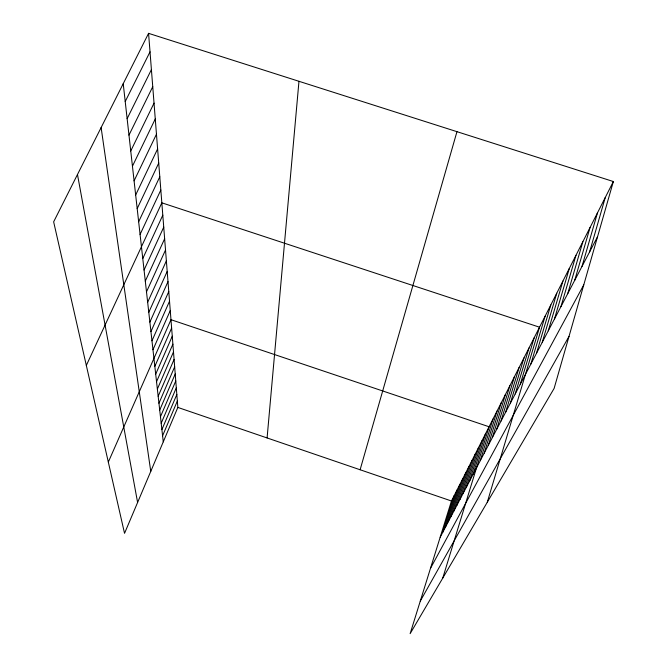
<?xml version="1.0" encoding="UTF-8"?>
<svg xmlns="http://www.w3.org/2000/svg" width="667" height="667" viewBox="0 0 667 667"><rect width="100%" height="100%" fill="white"/><g stroke="black" fill="none" stroke-linecap="round" stroke-linejoin="round"><path stroke-width="1" d="M267.092 437.944L298.966 81.299M360.113 469.76L456.962 131.674M613.357 181.532L554.119 388.411L410.138 633.65L451.459 501L613.357 181.532L148.574 33.35L53.643 221.836L124.537 533.342L177.839 407.42L148.574 33.35M589.628 251.843L605.261 197.507M574.712 280.323L590.037 227.555M582.016 266.375L597.49 212.831M567.7 293.713L582.858 241.704M554.469 318.968L569.326 268.417M560.955 306.587L575.963 255.311M542.221 342.371L556.762 293.205M548.232 330.89L562.931 281.032M530.832 364.115L545.072 316.266M536.426 353.435L550.817 304.936M520.227 384.367L534.175 337.777M487.26 502.293L539.528 327.205L161.831 202.818L86.326 365.449M505.611 412.281L519.126 367.459M510.322 403.285L523.979 357.887M515.191 393.98L528.998 347.999M496.632 429.423L509.88 385.718M501.05 420.985L514.432 376.73M484.184 453.193L497.032 411.072M488.202 445.514L501.184 402.876M492.354 437.594L505.461 394.43M469.618 480.999L481.974 440.77M473.003 474.537L485.476 433.858M442.738 578.131L489.078 426.763L170.977 319.693L108.321 462.081M480.273 460.655L492.996 419.034M459.988 499.4L472.003 460.447M463.115 493.43L475.246 454.06M466.325 487.294L478.564 447.499M445.489 527.088L456.978 490.103M448.241 521.819L459.838 484.459M451.067 516.425L462.765 478.681M453.969 510.889L465.774 472.753M456.937 505.219L468.851 466.675M442.796 532.224L454.185 495.614M161.898 429.598L176.83 394.514M162.59 435.793L177.339 401.042M160.455 416.75L175.771 380.99M161.189 423.253L176.305 387.835M159.713 410.088L175.221 373.987M158.171 396.256L174.087 359.438M158.946 403.26L174.662 366.8M157.362 389.078L173.495 351.893M156.545 381.707L172.886 344.155M155.694 374.154L172.269 336.21M154.827 366.391L171.627 328.064M152.968 349.733L170.26 310.589M151.968 340.804L169.526 301.217M150.942 331.599L168.776 291.579M149.875 322.111L168.001 281.641M148.783 312.339L167.2 271.402M147.657 302.259L166.375 260.855M146.498 291.854L165.524 249.975M145.298 281.115L164.641 238.744M144.055 270.027L163.74 227.155M142.771 258.571L162.798 215.183M140.078 234.459L160.83 190.02M138.661 221.769L159.797 176.788M137.194 208.621L158.729 163.098M135.668 194.997L157.612 148.908M134.084 180.865L156.462 134.2M132.45 166.2L155.269 118.951M130.749 150.967L154.035 103.127M128.973 135.143L152.751 86.693M127.139 118.676L151.409 69.61M125.221 101.542L150.025 51.843M440.17 537.243L597.565 236.685M430.482 568.351L583.783 284.826M420.268 601.117L569.018 336.376M177.839 407.42L451.459 501M77.48 174.512L137.602 502.484M101.117 127.572L150.759 471.377M123.22 83.683L163.265 441.846"/></g></svg>
